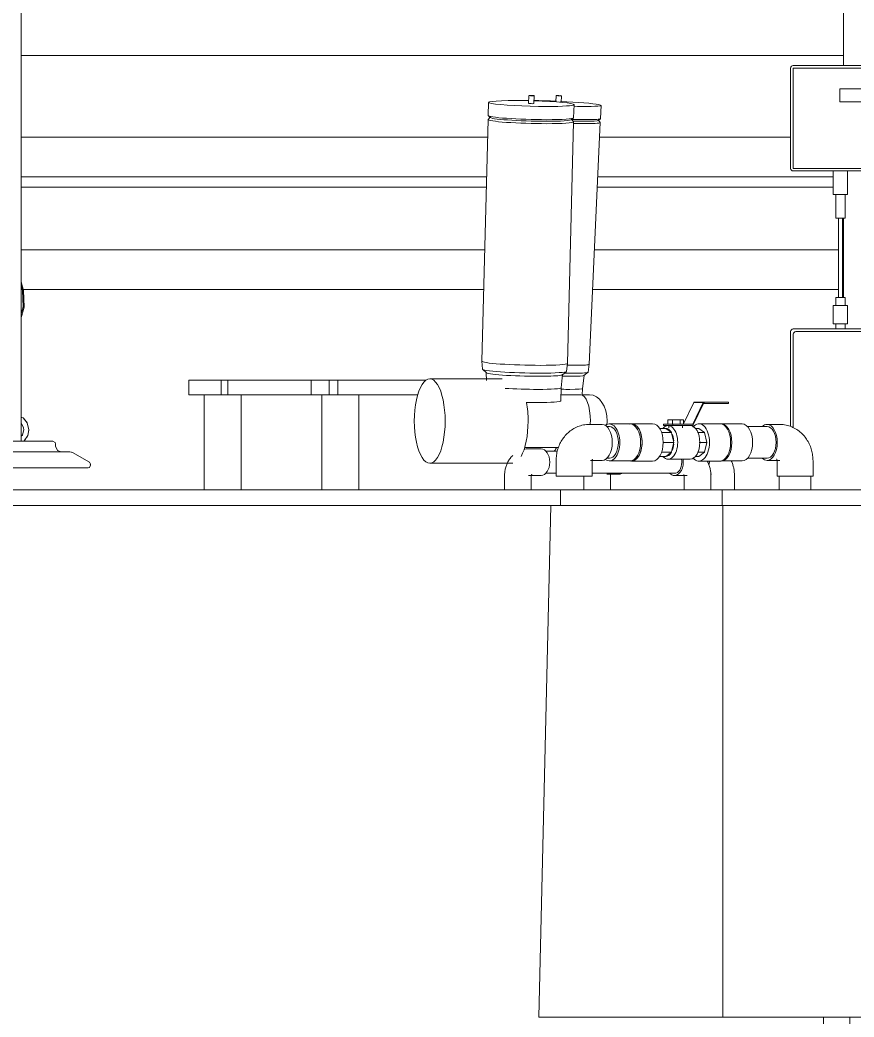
# Model space of a CAD drawing. Header units: metres. Extents: x 62 to 165, y -3 to 9.
# Drawn here: x 125.515 to 127.097, y 0.13 to 2.021 of the extents above; entities that cross this region are included whole.
import ezdxf

# ---------------------------------------------------------------- set-up
doc = ezdxf.new("R2010")
doc.units = ezdxf.units.M
for name, color, linetype, lineweight in [('A-FLOR-HRAL', 7, 'Continuous', 18), ('E-CABL-TRAY', 7, 'Continuous', 18), ('P-PIPE', 7, 'Continuous', 18), ('P-SANR-FIXT', 7, 'Continuous', 18)]:
    doc.layers.add(name, color=color, linetype=linetype, lineweight=lineweight)

# ---------------------------------------------------------------- blocks, each defined once
blk = doc.blocks.new('Railing - 50mm  - Al-1294074-Corte 02')
at = {"layer": 'A-FLOR-HRAL'}
for p, q in [((-74.6804, 0.11), (-74.6804, 0.95)), ((-74.6554, 0.95), (-74.6804, 0.95)), ((-74.6439, 0.95), (-74.6554, 0.95)), ((-74.6304, 0.13), (-74.6304, 0.11)), ((-74.6804, 0), (-74.6804, 0.01)), ((-74.6804, 0), (-74.6554, 0)), ((-74.6554, 0), (-74.6304, 0)), ((-74.6304, 0.01), (-74.6304, 0))]:
    blk.add_line(p, q, dxfattribs=at)
blk = doc.blocks.new('Railing - 50mm  - Al-V6-Corte 02')
at = {"layer": 'A-FLOR-HRAL'}
for p, q in [((-75.6679, 0), (-75.6679, 0.13)), ((-75.6179, 0.13), (-75.6179, 0.11)), ((-75.6679, 0), (-75.6554, 0))]:
    blk.add_line(p, q, dxfattribs=at)
blk = doc.blocks.new('Railing - Railing-1294277-Corte 02')
at = {"layer": 'A-FLOR-HRAL'}
for p, q in [((-74.644, 1), (-75.5151, 1)), ((-75.5151, 0.95), (-74.6785, 0.95)), ((-74.6785, 0.5), (-75.5884, 0.5)), ((-75.5884, 0.45), (-74.6785, 0.45))]:
    blk.add_line(p, q, dxfattribs=at)
for name in ['Railing - 50mm  - Al-1294074-Corte 02', 'Railing - 50mm  - Al-V6-Corte 02']:
    blk.add_blockref(name, (0, 0))
blk = doc.blocks.new('AB1_REVER_EST LOSAS_ZZ_ZZ_MO_T_A_rvt-2-Corte 02')
at = {"layer": 'A-FLOR-HRAL', "lineweight": 18}
blk.add_blockref('Railing - Railing-1294277-Corte 02', (0, 0), dxfattribs=at)
blk = doc.blocks.new('AB1_REVER_ELE_ZZ_ZZ_MO_T_A_rvt-2-Corte 02')
at = {"layer": 'E-CABL-TRAY', "color": 96, "true_color": 0x008000}
for p, q in [((-76.3044, 1.799), (-77.1892, 1.799)), ((-75.7299, 1.799), (-76.0924, 1.799)), ((-76.3063, 1.724), (-77.1892, 1.724)), ((-75.6493, 1.724), (-76.0958, 1.724)), ((-76.3099, 1.585), (-77.1892, 1.585)), ((-75.6393, 1.585), (-76.1023, 1.585)), ((-75.6298, 1.585), (-75.6318, 1.585)), ((-77.187, 1.51), (-77.1892, 1.51)), ((-76.3118, 1.51), (-77.1852, 1.51)), ((-75.6393, 1.51), (-76.1057, 1.51)), ((-75.6298, 1.51), (-75.6318, 1.51))]:
    blk.add_line(p, q, dxfattribs=at)
blk = doc.blocks.new('Estanque de agua - Diametro_3_00m-1183787-Corte 02')
at = {"layer": 'P-SANR-FIXT'}
for p, q in [((-78.7821, 1.13), (-78.7821, 1.1)), ((-78.7821, 1.13), (-78.7819, 1.13)), ((-78.7819, 1.1), (-78.7821, 1.1)), ((-78.6862, 1.1), (-78.6524, -0.0196)), ((-77.28, -0.1785), (-77.2606, -0.22)), ((-77.1006, -0.22), (-77.0813, -0.1785)), ((-77.2592, -0.22), (-77.2606, -0.22)), ((-77.1006, -0.22), (-77.1021, -0.22))]:
    blk.add_line(p, q, dxfattribs=at)
at = {"layer": 'P-SANR-FIXT', "flags": 128}
for points in [[(-78.6321, -0.06), (-78.6337, -0.0588), (-78.6353, -0.0575), (-78.6367, -0.0561), (-78.6382, -0.0547), (-78.6395, -0.0533), (-78.6409, -0.0517), (-78.6421, -0.0501), (-78.6433, -0.0485), (-78.6444, -0.0469), (-78.6455, -0.0451), (-78.6465, -0.0434), (-78.6474, -0.0416), (-78.6482, -0.0398), (-78.649, -0.0379), (-78.6497, -0.036), (-78.6503, -0.0341), (-78.6508, -0.0321), (-78.6513, -0.0302), (-78.6517, -0.0282), (-78.652, -0.0262), (-78.6522, -0.0242), (-78.6523, -0.0222), (-78.6524, -0.0202), (-78.6524, -0.0196)], [(-78.602, -0.07), (-78.6041, -0.07), (-78.6061, -0.0698), (-78.6081, -0.0696), (-78.6101, -0.0694), (-78.6121, -0.069), (-78.614, -0.0686), (-78.616, -0.068), (-78.6179, -0.0674), (-78.6198, -0.0668), (-78.6217, -0.066), (-78.6235, -0.0652), (-78.6253, -0.0643), (-78.6271, -0.0633), (-78.6288, -0.0623), (-78.6305, -0.0612), (-78.6321, -0.06)]]:
    blk.add_lwpolyline(points, dxfattribs=at)
blk = doc.blocks.new('Estanque de agua - Diametro_3_00m-V39-Corte 02')
at = {"layer": 'P-SANR-FIXT'}
for p, q in [((-78.7529, 1.13), (-76.1664, 1.13)), ((-76.1664, 1.13), (-76.1664, 1.1)), ((-75.8595, 1.13), (-76.1664, 1.13)), ((-75.8595, 1.13), (-75.8595, 1.1)), ((-75.4471, 1.13), (-75.8595, 1.13)), ((-76.1664, 1.1), (-78.7529, 1.1)), ((-76.1664, 1.1), (-75.8595, 1.1)), ((-75.8595, 1.1), (-75.4471, 1.1)), ((-75.8587, 1.1), (-75.8587, 0.13)), ((-75.8587, 0.13), (-76.2074, 0.13)), ((-75.5884, 0.13), (-75.8587, 0.13))]:
    blk.add_line(p, q, dxfattribs=at)
at = {"layer": 'P-SANR-FIXT', "flags": 128}
blk.add_lwpolyline([(-76.2074, 0.13), (-76.2049, 0.2378), (-76.2024, 0.3456), (-76.1999, 0.4533), (-76.1973, 0.5611), (-76.1948, 0.6689), (-76.1923, 0.7767), (-76.1898, 0.8844), (-76.1873, 0.9922), (-76.1848, 1.1)], dxfattribs=at)
blk = doc.blocks.new('Dispositivo - Dispositivo-1287173-Corte 02')
at = {"layer": 'P-SANR-FIXT'}
for p, q in [((-76.2264, 1.8779), (-76.2268, 1.8629)), ((-76.2214, 1.8781), (-76.2232, 1.8781)), ((-76.2168, 1.8626), (-76.2164, 1.8776)), ((-76.3027, 1.8648), (-76.3034, 1.8399)), ((-76.1415, 1.8358), (-76.1408, 1.8607)), ((-76.2995, 1.8368), (-76.3034, 1.8326)), ((-76.3032, 1.8395), (-76.2995, 1.8361)), ((-76.1455, 1.8322), (-76.1417, 1.8354)), ((-76.3036, 1.8323), (-76.3153, 1.3739)), ((-76.1534, 1.3698), (-76.1417, 1.8281)), ((-76.1418, 1.8284), (-76.1454, 1.8329)), ((-76.3153, 1.3739), (-76.3146, 1.3589)), ((-76.1548, 1.3548), (-76.1534, 1.3697)), ((-76.3144, 1.3586), (-76.307, 1.3519)), ((-76.3072, 1.3522), (-76.3066, 1.3375)), ((-76.1649, 1.3237), (-76.1625, 1.3485)), ((-76.1627, 1.3482), (-76.155, 1.3545)), ((-76.6394, 1.3379), (-76.6049, 1.3379)), ((-76.6394, 1.31), (-76.6394, 1.3379)), ((-76.6049, 1.3379), (-76.5887, 1.3379)), ((-76.6049, 1.31), (-76.6049, 1.3379)), ((-76.5887, 1.3379), (-76.4219, 1.3379)), ((-76.5887, 1.3379), (-76.5887, 1.31)), ((-76.2773, 1.3405), (-76.4144, 1.3405)), ((-76.6049, 1.31), (-76.6394, 1.31)), ((-76.6191, 1.31), (-76.6191, 1.13)), ((-76.5887, 1.31), (-76.6049, 1.31)), ((-76.437, 1.31), (-76.5887, 1.31)), ((-76.5491, 1.13), (-76.5491, 1.31)), ((-76.1281, 1.3105), (-76.1659, 1.3105)), ((-76.1655, 1.2999), (-76.1649, 1.3237)), ((-76.2346, 1.2105), (-76.1701, 1.2105)), ((-76.4144, 1.1805), (-76.2571, 1.1805))]:
    blk.add_line(p, q, dxfattribs=at)
for centre, major_axis, ratio, start_param, end_param in [((-76.2214, 1.8777), (-0.00499, 0.00013), 0.064932, 5.087308, 8.2289), ((-76.2214, 1.8777), (-0.00499, 0.00013), 0.064932, 1.945715, 5.087308), ((-76.2218, 1.8628), (-0.081, 0.0021), 0.064932, 5.087308, 8.2289), ((-76.2218, 1.8628), (-0.081, 0.0021), 0.064932, 4.771409, 5.087308), ((-76.2218, 1.8628), (-0.00499, 0.00013), 0.064932, 0, 1.945715), ((-76.2218, 1.8628), (-0.00499, 0.00013), 0.064932, 1.945715, 3.516511), ((-76.2218, 1.8628), (-0.081, 0.0021), 0.064932, 3.141593, 4.653888), ((-76.2218, 1.8628), (-0.081, 0.0021), 0.064932, 1.945715, 3.123812), ((-76.2224, 1.8378), (-0.081, 0.0021), 0.064932, 6.265405, 8.2289), ((-76.2225, 1.8345), (-0.0772, 0.002), 0.064932, 6.265405, 8.2289), ((-76.2225, 1.8345), (-0.0772, 0.002), 0.064932, 6.265405, 8.2289), ((-76.2224, 1.8378), (-0.081, 0.0021), 0.064932, 1.945715, 3.123812), ((-76.2226, 1.8302), (-0.081, 0.0021), 0.064932, 6.265405, 8.2289), ((-76.2225, 1.8345), (-0.0772, 0.002), 0.064932, 1.945715, 3.123812), ((-76.2225, 1.8345), (-0.0772, 0.002), 0.064932, 1.945715, 3.123812), ((-76.2226, 1.8302), (-0.081, 0.0021), 0.064932, 1.945715, 3.123812), ((-76.2226, 1.8302), (-0.081, 0.0021), 0.064932, 3.141593, 3.198187), ((-76.2343, 1.3718), (-0.081, 0.0021), 0.064932, 6.265405, 8.2289), ((-76.2343, 1.3718), (-0.081, 0.0021), 0.064932, 6.265405, 8.2289), ((-76.2343, 1.3718), (-0.081, 0.0021), 0.064932, 1.945715, 3.123812), ((-76.2343, 1.3718), (-0.081, 0.0021), 0.064932, 1.945715, 3.123812), ((-76.4144, 1.2605), (0, 0.08), 0.365424, 4.712389, 7.853982), ((-76.2347, 1.3569), (-0.0799, 0.002), 0.064932, 6.265405, 8.2289), ((-76.2349, 1.3504), (-0.0724, 0.0018), 0.064932, 6.265405, 8.2289), ((-76.2349, 1.3504), (-0.0724, 0.0018), 0.064932, 1.945715, 2.731113), ((-76.2347, 1.3569), (-0.0799, 0.002), 0.064932, 1.945715, 3.123812), ((-76.2349, 1.3504), (-0.0724, 0.0018), 0.064932, 2.738194, 3.123812), ((-76.2355, 1.3255), (-0.0706, 0.0018), 0.064932, 1.039873, 1.945715), ((-76.2355, 1.3255), (-0.0706, 0.0018), 0.064932, 1.945715, 3.123812), ((-76.1281, 1.2605), (0, 0.05), 0.365424, 4.712389, 6.283185), ((-76.2361, 1.3005), (-0.0706, 0.0018), 0.064932, 1.633073, 1.945715), ((-76.2571, 1.2605), (0, 0.08), 0.365424, 4.712389, 5.167688), ((-76.2361, 1.3005), (-0.0706, 0.0018), 0.064932, 1.945715, 3.117203), ((-76.4144, 1.2605), (0, 0.08), 0.365424, 1.570796, 4.712389), ((-76.2571, 1.2605), (0, 0.08), 0.365424, 3.714632, 4.712389), ((-76.1281, 1.2605), (0, 0.05), 0.365424, 4.582858, 4.712389)]:
    blk.add_ellipse(centre, major_axis=major_axis, ratio=ratio, start_param=start_param, end_param=end_param, dxfattribs=at)
blk.add_open_spline([(-76.1655, 1.2986), (-76.1655, 1.2991), (-76.1655, 1.2995), (-76.1655, 1.2999)], degree=3, dxfattribs=at)
blk = doc.blocks.new('Dispositivo - Dispositivo-V50-Corte 02')
at = {"layer": 'P-SANR-FIXT'}
for p, q in [((-76.1746, 1.878), (-76.1752, 1.8658)), ((-76.1696, 1.8781), (-76.1729, 1.8781)), ((-76.1652, 1.865), (-76.1646, 1.8775)), ((-76.0906, 1.8341), (-76.0894, 1.859)), ((-76.1121, 1.3681), (-76.0909, 1.8265)), ((-76.0947, 1.8307), (-76.0907, 1.8338)), ((-76.091, 1.8267), (-76.0946, 1.8312)), ((-76.1139, 1.3532), (-76.1121, 1.3681)), ((-76.1246, 1.3222), (-76.1217, 1.347)), ((-76.1219, 1.3468), (-76.114, 1.353)), ((-76.871, 1.3379), (-76.8101, 1.3379)), ((-76.871, 1.31), (-76.871, 1.3379)), ((-76.8101, 1.3379), (-76.7972, 1.3379)), ((-76.8101, 1.31), (-76.8101, 1.3379)), ((-76.7972, 1.3379), (-76.6394, 1.3379)), ((-76.7972, 1.3379), (-76.7972, 1.31)), ((-76.8101, 1.31), (-76.871, 1.31)), ((-76.8423, 1.31), (-76.8423, 1.13)), ((-76.7972, 1.31), (-76.8101, 1.31)), ((-76.6394, 1.31), (-76.7972, 1.31)), ((-76.7723, 1.13), (-76.7723, 1.31)), ((-76.1112, 1.3105), (-76.1253, 1.3105)), ((-76.1252, 1.3095), (-76.1246, 1.3222))]:
    blk.add_line(p, q, dxfattribs=at)
for centre, major_axis, ratio, start_param, end_param in [((-76.1696, 1.8777), (-0.00498, 0.00023), 0.052298, 5.436753, 8.578346), ((-76.1696, 1.8777), (-0.00498, 0.00023), 0.052298, 4.952643, 5.436753), ((-76.1696, 1.8777), (-0.00498, 0.00023), 0.052298, 2.295161, 3.865957), ((-76.1703, 1.8628), (-0.0809, 0.0037), 0.052298, 5.48802, 5.6518), ((-76.1703, 1.8628), (-0.0809, 0.0037), 0.052298, 4.760166, 5.339199), ((-76.1703, 1.8628), (-0.0809, 0.0037), 0.052298, 2.295161, 4.666456), ((-76.1703, 1.8628), (-0.0809, 0.0037), 0.052298, 1.949114, 2.295161), ((-76.1715, 1.8378), (-0.0809, 0.0037), 0.052298, 1.904206, 2.295161), ((-76.1716, 1.8345), (-0.0771, 0.0036), 0.052298, 1.959976, 2.295161), ((-76.1716, 1.8345), (-0.0771, 0.0036), 0.052298, 1.959976, 2.295161), ((-76.1718, 1.8302), (-0.0809, 0.0037), 0.052298, 1.958809, 2.295161), ((-76.1716, 1.8345), (-0.0771, 0.0036), 0.052298, 2.295161, 3.081312), ((-76.1716, 1.8345), (-0.0771, 0.0036), 0.052298, 2.295161, 3.080559), ((-76.1718, 1.8302), (-0.0809, 0.0037), 0.052298, 2.295161, 3.226799), ((-76.1715, 1.8378), (-0.0809, 0.0037), 0.052298, 2.295161, 3.141593), ((-76.193, 1.3718), (-0.0809, 0.0037), 0.052298, 2.092074, 2.295161), ((-76.193, 1.3718), (-0.0809, 0.0037), 0.052298, 2.092074, 2.295161), ((-76.193, 1.3718), (-0.0809, 0.0037), 0.052298, 2.295161, 3.137931), ((-76.193, 1.3718), (-0.0809, 0.0037), 0.052298, 2.295161, 3.141593), ((-76.194, 1.3504), (-0.0723, 0.0033), 0.052298, 2.02883, 2.295161), ((-76.1937, 1.3569), (-0.0798, 0.0037), 0.052298, 2.037275, 2.295161), ((-76.194, 1.3504), (-0.0723, 0.0033), 0.052298, 2.295161, 3.081312), ((-76.1937, 1.3569), (-0.0798, 0.0037), 0.052298, 2.295161, 3.137931), ((-76.1952, 1.3255), (-0.0706, 0.0033), 0.052298, 2.024318, 2.295161), ((-76.1952, 1.3255), (-0.0706, 0.0033), 0.052298, 2.295161, 3.141593), ((-76.1112, 1.2605), (0, 0.05), 0.661753, 4.712389, 6.283185), ((-76.1112, 1.2605), (0, 0.05), 0.661753, 4.577325, 4.712389), ((-76.215, 1.2605), (0, 0.08), 0.661753, 3.926991, 4.03078)]:
    blk.add_ellipse(centre, major_axis=major_axis, ratio=ratio, start_param=start_param, end_param=end_param, dxfattribs=at)
blk = doc.blocks.new('Medidor de nivel - Medidor de nivel-1404609-Corte 02')
at = {"layer": 'P-PIPE'}
for p, q in [((-77.1892, 1.2224), (-77.1892, 3.0143)), ((-77.1242, 1.2124), (-77.1242, 1.2174)), ((-77.0969, 1.2024), (-77.0919, 1.2011)), ((-77.06, 1.1827), (-77.0919, 1.2011)), ((-77.0575, 1.1767), (-77.0575, 1.1784))]:
    blk.add_line(p, q, dxfattribs=at)
at = {"layer": 'P-PIPE', "flags": 128}
for points in [[(-77.1892, 1.4569), (-77.1837, 1.4765), (-77.1847, 1.5079), (-77.1892, 1.5248)], [(-77.1892, 1.4642), (-77.1856, 1.4771), (-77.1867, 1.5081), (-77.1892, 1.5174)], [(-77.1745, 1.2438), (-77.1776, 1.2573), (-77.1855, 1.2663), (-77.1899, 1.2676)], [(-77.1888, 1.2561), (-77.1849, 1.2475), (-77.1845, 1.2438)], [(-77.1845, 1.2438), (-77.187, 1.2339), (-77.1892, 1.232)], [(-77.1844, 1.2224), (-77.1836, 1.2227), (-77.1765, 1.2329), (-77.1745, 1.2438)], [(-77.1292, 1.2224), (-77.1333, 1.2224), (-77.145, 1.2224), (-77.163, 1.2224), (-77.1848, 1.2224), (-77.2079, 1.2224), (-77.2292, 1.2224), (-77.2417, 1.2224)], [(-77.1466, 1.2224), (-77.1342, 1.2224), (-77.1292, 1.2224), (-77.1292, 1.2224)], [(-77.1292, 1.2224), (-77.125, 1.2201), (-77.1242, 1.2174)], [(-77.1242, 1.2124), (-77.1203, 1.2045), (-77.1142, 1.2024)], [(-77.0969, 1.2024), (-77.101, 1.2024), (-77.1129, 1.2024), (-77.1317, 1.2024), (-77.1558, 1.2024), (-77.1831, 1.2024), (-77.2114, 1.2024), (-77.2382, 1.2024), (-77.2613, 1.2024), (-77.2654, 1.2024)], [(-77.1142, 1.2024), (-77.1069, 1.2024), (-77.0982, 1.2024), (-77.0969, 1.2024)], [(-77.0575, 1.1767), (-77.0598, 1.1725), (-77.0625, 1.1717)], [(-77.06, 1.1827), (-77.0575, 1.1786), (-77.0575, 1.1784)], [(-77.2905, 1.1717), (-77.2652, 1.1717), (-77.2355, 1.1717), (-77.2032, 1.1717), (-77.1703, 1.1717), (-77.139, 1.1717), (-77.1111, 1.1717), (-77.0883, 1.1717), (-77.0722, 1.1717), (-77.0637, 1.1717), (-77.0625, 1.1717)], [(-77.0625, 1.1717), (-77.0666, 1.1717), (-77.0787, 1.1717), (-77.0979, 1.1717)]]:
    blk.add_lwpolyline(points, dxfattribs=at)
blk = doc.blocks.new('CPVC - Codo - Codo-1166959-Corte 02')
at = {"layer": 'P-PIPE', "color": 150, "true_color": 0x007dff}
for p, q in [((-75.7505, 1.2541), (-75.7747, 1.2541)), ((-75.7747, 1.1859), (-75.7505, 1.1859)), ((-75.7558, 1.1851), (-75.7558, 1.1557)), ((-75.6875, 1.1557), (-75.6875, 1.1851)), ((-75.7558, 1.1557), (-75.7498, 1.1557)), ((-75.7498, 1.1557), (-75.6875, 1.1557))]:
    blk.add_line(p, q, dxfattribs=at)
at = {"layer": 'P-PIPE', "color": 150, "true_color": 0x007dff, "flags": 128}
for points in [[(-75.6875, 1.1851), (-75.6876, 1.1876), (-75.6877, 1.1901), (-75.6879, 1.1926), (-75.6882, 1.1951), (-75.6886, 1.1976), (-75.689, 1.2001), (-75.6896, 1.2026), (-75.6902, 1.2051), (-75.6909, 1.2075), (-75.6917, 1.2099), (-75.6926, 1.2123), (-75.6936, 1.2147), (-75.6946, 1.217), (-75.6957, 1.2193), (-75.697, 1.2216), (-75.6983, 1.2238), (-75.6997, 1.226), (-75.7012, 1.2281), (-75.7027, 1.2302), (-75.7044, 1.2322), (-75.7061, 1.2342), (-75.708, 1.2361), (-75.7099, 1.2379), (-75.7119, 1.2397), (-75.7139, 1.2414), (-75.7161, 1.243), (-75.7183, 1.2445), (-75.7206, 1.246), (-75.723, 1.2473), (-75.7255, 1.2485), (-75.728, 1.2496), (-75.7306, 1.2506), (-75.7332, 1.2515), (-75.7359, 1.2523), (-75.7386, 1.2529), (-75.7413, 1.2534), (-75.7441, 1.2538), (-75.7469, 1.254), (-75.7497, 1.2541), (-75.7505, 1.2541)], [(-75.7565, 1.1881), (-75.7565, 1.1881), (-75.7564, 1.188), (-75.7564, 1.1879), (-75.7563, 1.1878), (-75.7563, 1.1877), (-75.7562, 1.1875), (-75.7562, 1.1874)], [(-75.756, 1.1868), (-75.7559, 1.1865), (-75.7559, 1.1863), (-75.7559, 1.186), (-75.7558, 1.1858), (-75.7558, 1.1855), (-75.7558, 1.1852), (-75.7558, 1.1851)]]:
    blk.add_lwpolyline(points, dxfattribs=at)
at = {"layer": 'P-PIPE', "color": 150, "true_color": 0x007dff}
for start_param, end_param in [(0, 0.477657), (3.141593, 6.283185), (2.663936, 3.141593)]:
    blk.add_ellipse((-75.7747, 1.22), major_axis=(0, 0.0341), ratio=0.565634, start_param=start_param, end_param=end_param, dxfattribs=at)
blk = doc.blocks.new('Valvula de bola - 2_-919014-Corte 02')
at = {"layer": 'P-PIPE', "color": 150, "true_color": 0x007dff}
for p, q in [((-75.9329, 1.2552), (-75.9136, 1.2959)), ((-75.896, 1.2959), (-75.9157, 1.2546)), ((-75.9152, 1.2522), (-75.8955, 1.2936)), ((-75.896, 1.2959), (-75.9136, 1.2959)), ((-75.8953, 1.2962), (-75.9128, 1.2962)), ((-75.9128, 1.2962), (-75.9128, 1.2962)), ((-75.8947, 1.2938), (-75.8955, 1.2938)), ((-75.8947, 1.2938), (-75.8955, 1.2938)), ((-75.8939, 1.2962), (-75.8953, 1.2962)), ((-75.8947, 1.2938), (-75.8939, 1.2938)), ((-75.8939, 1.2962), (-75.8543, 1.2962)), ((-75.8939, 1.2938), (-75.8939, 1.2962)), ((-75.8939, 1.2938), (-75.8939, 1.2962)), ((-75.8543, 1.2938), (-75.8939, 1.2938)), ((-75.8476, 1.2938), (-75.8476, 1.2962)), ((-75.9527, 1.2543), (-75.9703, 1.2543)), ((-75.9622, 1.2519), (-75.9703, 1.2519)), ((-75.9627, 1.2629), (-75.9543, 1.2629)), ((-75.9627, 1.2543), (-75.9627, 1.2629)), ((-75.9203, 1.2519), (-75.9622, 1.2519)), ((-75.9607, 1.2519), (-75.9607, 1.2474)), ((-75.9543, 1.2543), (-75.9544, 1.2543)), ((-75.9543, 1.2629), (-75.9394, 1.2629)), ((-75.9543, 1.2543), (-75.9543, 1.2629)), ((-75.9527, 1.2543), (-75.9543, 1.2543)), ((-75.9165, 1.2543), (-75.9527, 1.2543)), ((-75.9527, 1.2519), (-75.9159, 1.2519)), ((-75.9394, 1.2629), (-75.9329, 1.2629)), ((-75.9394, 1.2543), (-75.9394, 1.2629)), ((-75.9349, 1.2474), (-75.9349, 1.2519)), ((-75.9329, 1.2543), (-75.9329, 1.2629)), ((-75.9329, 1.2546), (-75.9157, 1.2546)), ((-75.9302, 1.2519), (-75.9159, 1.2519)), ((-75.9152, 1.2522), (-75.916, 1.2522)), ((-75.9786, 1.2466), (-75.9666, 1.2466)), ((-75.956, 1.2388), (-75.9748, 1.2388)), ((-75.9666, 1.2466), (-75.956, 1.2388)), ((-75.956, 1.2388), (-75.955, 1.235)), ((-75.955, 1.2349), (-75.9515, 1.22)), ((-75.9111, 1.2466), (-75.9039, 1.2466)), ((-75.8933, 1.2388), (-75.9069, 1.2388)), ((-75.9039, 1.2466), (-75.8933, 1.2388)), ((-75.8933, 1.2388), (-75.8888, 1.22)), ((-75.9716, 1.22), (-75.9515, 1.22)), ((-75.9515, 1.22), (-75.955, 1.2051)), ((-75.8888, 1.22), (-75.9032, 1.22)), ((-75.8888, 1.22), (-75.8932, 1.2012)), ((-75.9786, 1.1934), (-75.9666, 1.1934)), ((-75.9748, 1.2012), (-75.9559, 1.2012)), ((-75.9559, 1.2012), (-75.9666, 1.1934)), ((-75.955, 1.2051), (-75.9559, 1.2012)), ((-75.9039, 1.1934), (-75.9111, 1.1934)), ((-75.8932, 1.2012), (-75.9068, 1.2012)), ((-75.8932, 1.2012), (-75.9039, 1.1934)), ((-75.9622, 1.1881), (-75.9203, 1.1881)), ((-75.9203, 1.1881), (-75.9203, 1.1881))]:
    blk.add_line(p, q, dxfattribs=at)
for centre, major_axis, ratio, start_param, end_param in [((-75.9128, 1.2944), (0, 0.00179), 0.824656, 0.187293, 0.564953), ((-75.8952, 1.2944), (0, 0.00179), 0.824656, 6.281648, 6.848138), ((-75.8947, 1.292), (0, 0.00179), 0.824656, 6.281648, 6.848138), ((-75.8631, 1.2938), (0.0155, 0), 0.00087, 4.896584, 5.319048), ((-75.8631, 1.2962), (0.0155, 0), 0.00087, 6.205581, 7.252779), ((-75.8631, 1.2938), (0.0155, 0), 0.00087, 6.205581, 7.252779), ((-75.9622, 1.22), (0, 0.0319), 0.565634, 0.001054, 0.54771), ((-75.9703, 1.2531), (0, 0.00119), 0.824656, 6.281648, 9.423241), ((-75.9622, 1.22), (0, 0.0319), 0.565634, 3.142647, 6.28424), ((-75.9478, 1.2519), (0.0129, 0), 0.00087, 2.54039, 3.063989), ((-75.9478, 1.2519), (0.0129, 0), 0.00087, 1.962989, 2.278591), ((-75.9527, 1.2531), (0, 0.00119), 0.824656, 6.281648, 9.423241), ((-75.9203, 1.22), (0, 0.0319), 0.565634, 3.142647, 6.282773), ((-75.9165, 1.2561), (0, 0.00179), 0.824656, 3.140055, 3.706545), ((-75.9159, 1.2537), (0, 0.00179), 0.824656, 3.140055, 3.706545), ((-75.9666, 1.22), (0, 0.0266), 0.565634, 5.561572, 6.28424), ((-75.9666, 1.22), (0, 0.0266), 0.565634, 4.83357, 5.345678), ((-75.9666, 1.22), (0, 0.0266), 0.565634, 4.082217, 4.593317), ((-75.9622, 1.22), (0, 0.0319), 0.565634, 2.592301, 3.142647), ((-75.9666, 1.22), (0, 0.0266), 0.565634, 3.142647, 3.865315)]:
    blk.add_ellipse(centre, major_axis=major_axis, ratio=ratio, start_param=start_param, end_param=end_param, dxfattribs=at)
blk = doc.blocks.new('HDPE - Reducción - Reducción-1179467-Corte 02')
at = {"layer": 'P-PIPE', "color": 150, "true_color": 0x007dff}
for p, q in [((-75.8639, 1.2554), (-75.9039, 1.2554)), ((-75.8594, 1.2548), (-75.8619, 1.2553)), ((-75.8218, 1.255), (-75.8613, 1.255)), ((-75.9039, 1.1846), (-75.8639, 1.1846)), ((-75.8619, 1.1847), (-75.8594, 1.1852)), ((-75.8613, 1.185), (-75.8218, 1.185))]:
    blk.add_line(p, q, dxfattribs=at)
for centre, major_axis, start_param, end_param in [((-75.9039, 1.22), (0, 0.0354), 4.712389, 6.887251), ((-75.8639, 1.22), (0, 0.0354), 6.14119, 6.283185), ((-75.8639, 1.22), (0, 0.0354), 4.712389, 6.283185), ((-75.8613, 1.22), (0, 0.035), 4.712389, 6.283185), ((-75.8613, 1.22), (0, 0.035), 4.712389, 6.283185), ((-75.8218, 1.22), (0, 0.035), 4.712389, 6.283185), ((-75.9039, 1.22), (0, 0.0354), 2.532944, 4.712389), ((-75.8639, 1.22), (0, 0.0354), 3.141593, 4.712389), ((-75.8613, 1.22), (0, 0.035), 3.141593, 4.712389), ((-75.8613, 1.22), (0, 0.035), 3.283588, 4.712389), ((-75.8218, 1.22), (0, 0.035), 3.141593, 4.712389), ((-75.8639, 1.22), (0, 0.0354), 3.141593, 3.283588), ((-75.8613, 1.22), (0, 0.035), 3.141593, 3.267979)]:
    blk.add_ellipse(centre, major_axis=major_axis, ratio=0.565634, start_param=start_param, end_param=end_param, dxfattribs=at)
blk = doc.blocks.new('HDPE - Reducción - Reducción-V52-Corte 02')
at = {"layer": 'P-PIPE', "color": 150, "true_color": 0x007dff}
for p, q in [((-76.0343, 1.255), (-76.0738, 1.255)), ((-76.0336, 1.2553), (-76.0362, 1.2548)), ((-75.9917, 1.2554), (-76.0317, 1.2554)), ((-76.0738, 1.185), (-76.0343, 1.185)), ((-76.0362, 1.1852), (-76.0336, 1.1847)), ((-76.0317, 1.1846), (-75.9917, 1.1846))]:
    blk.add_line(p, q, dxfattribs=at)
for centre, major_axis, start_param, end_param in [((-76.0738, 1.22), (0, 0.035), 4.712389, 6.677207), ((-76.0343, 1.22), (0, 0.035), 4.712389, 6.283185), ((-76.0317, 1.22), (0, 0.0354), 4.712389, 6.38012), ((-76.0317, 1.22), (0, 0.0354), 4.712389, 6.283185), ((-75.9917, 1.22), (0, 0.0354), 4.712389, 6.283185), ((-76.0738, 1.22), (0, 0.035), 2.747571, 4.712389), ((-76.0343, 1.22), (0, 0.035), 3.141593, 4.712389), ((-76.0317, 1.22), (0, 0.0354), 3.044658, 4.712389), ((-76.0317, 1.22), (0, 0.0354), 3.141593, 4.712389), ((-75.9917, 1.22), (0, 0.0354), 3.141593, 4.712389)]:
    blk.add_ellipse(centre, major_axis=major_axis, ratio=0.565634, start_param=start_param, end_param=end_param, dxfattribs=at)
blk = doc.blocks.new('CPVC - Codo - Codo-V53-Corte 02')
at = {"layer": 'P-PIPE', "color": 150, "true_color": 0x007dff}
for p, q in [((-76.0876, 1.2541), (-76.1118, 1.2541)), ((-76.1747, 1.1851), (-76.1747, 1.1557)), ((-76.1095, 1.1859), (-76.0876, 1.1859)), ((-76.1065, 1.1557), (-76.1065, 1.1851)), ((-76.1747, 1.1557), (-76.1688, 1.1557)), ((-76.1688, 1.1557), (-76.1065, 1.1557))]:
    blk.add_line(p, q, dxfattribs=at)
at = {"layer": 'P-PIPE', "color": 150, "true_color": 0x007dff, "flags": 128}
for points in [[(-76.1118, 1.2541), (-76.1146, 1.2541), (-76.1174, 1.2539), (-76.1202, 1.2535), (-76.1229, 1.2531), (-76.1257, 1.2525), (-76.1284, 1.2517), (-76.131, 1.2509), (-76.1336, 1.2499), (-76.1361, 1.2488), (-76.1386, 1.2476), (-76.141, 1.2463), (-76.1433, 1.2449), (-76.1456, 1.2434), (-76.1478, 1.2418), (-76.1499, 1.2402), (-76.1519, 1.2384), (-76.1538, 1.2366), (-76.1557, 1.2347), (-76.1574, 1.2328), (-76.1591, 1.2307), (-76.1607, 1.2287), (-76.1622, 1.2266), (-76.1636, 1.2244), (-76.165, 1.2222), (-76.1662, 1.2199), (-76.1674, 1.2176), (-76.1684, 1.2153), (-76.1694, 1.2129), (-76.1703, 1.2106), (-76.1712, 1.2081), (-76.1719, 1.2057), (-76.1725, 1.2033), (-76.1731, 1.2008), (-76.1736, 1.1983), (-76.174, 1.1958), (-76.1743, 1.1933), (-76.1745, 1.1908), (-76.1747, 1.1883), (-76.1747, 1.1857), (-76.1747, 1.1851)], [(-76.1065, 1.1851), (-76.1065, 1.1853), (-76.1065, 1.1856), (-76.1064, 1.1859), (-76.1064, 1.1861), (-76.1064, 1.1864), (-76.1063, 1.1866), (-76.1063, 1.1868), (-76.1062, 1.1871), (-76.1062, 1.1873), (-76.1061, 1.1874), (-76.106, 1.1876), (-76.106, 1.1877), (-76.1059, 1.1878), (-76.1059, 1.1879), (-76.1058, 1.188), (-76.1058, 1.1881), (-76.1058, 1.1881), (-76.1058, 1.1881)]]:
    blk.add_lwpolyline(points, dxfattribs=at)
at = {"layer": 'P-PIPE', "color": 150, "true_color": 0x007dff}
blk.add_ellipse((-76.0876, 1.22), major_axis=(0, 0.0341), ratio=0.565634, start_param=3.141593, end_param=6.283185, dxfattribs=at)
blk = doc.blocks.new('CPVC - Codo - Codo-1158872-Corte 02')
at = {"layer": 'P-PIPE', "color": 150, "true_color": 0x007dff}
for p, q in [((-75.9502, 1.1571), (-75.9262, 1.1571)), ((-75.9319, 1.1563), (-75.9319, 1.13)), ((-75.8811, 1.13), (-75.8811, 1.1563))]:
    blk.add_line(p, q, dxfattribs=at)
at = {"layer": 'P-PIPE', "color": 150, "true_color": 0x007dff, "flags": 128}
for points in [[(-75.8811, 1.1563), (-75.8811, 1.1581), (-75.8812, 1.1599), (-75.8813, 1.1617), (-75.8815, 1.1636), (-75.8817, 1.1654), (-75.8821, 1.1671), (-75.8824, 1.1689), (-75.8828, 1.1707), (-75.8833, 1.1725), (-75.8838, 1.1742), (-75.8844, 1.176), (-75.8851, 1.1777), (-75.8858, 1.1794), (-75.8865, 1.1811), (-75.8873, 1.1827), (-75.8882, 1.1844)], [(-75.9325, 1.1595), (-75.9325, 1.1595), (-75.9325, 1.1594), (-75.9324, 1.1594), (-75.9324, 1.1593), (-75.9323, 1.1591)], [(-75.9319, 1.1574), (-75.9319, 1.1572), (-75.9319, 1.1569), (-75.9319, 1.1566), (-75.9319, 1.1563), (-75.9319, 1.1563)]]:
    blk.add_lwpolyline(points, dxfattribs=at)
at = {"layer": 'P-PIPE', "color": 150, "true_color": 0x007dff}
for start_param, end_param in [(3.141593, 4.934243), (2.556941, 3.141593)]:
    blk.add_ellipse((-75.9502, 1.1825), major_axis=(0, 0.0254), ratio=0.656059, start_param=start_param, end_param=end_param, dxfattribs=at)
blk = doc.blocks.new('CPVC - Codo - Codo-1159376-Corte 02')
at = {"layer": 'P-PIPE', "color": 150, "true_color": 0x007dff}
for p, q in [((-76.2034, 1.2079), (-76.2274, 1.2079)), ((-76.2726, 1.1563), (-76.2726, 1.1299)), ((-76.2274, 1.1571), (-76.2034, 1.1571)), ((-76.2218, 1.13), (-76.2218, 1.1563))]:
    blk.add_line(p, q, dxfattribs=at)
at = {"layer": 'P-PIPE', "color": 150, "true_color": 0x007dff, "flags": 128}
for points in [[(-76.257, 1.1954), (-76.2584, 1.194), (-76.2597, 1.1926), (-76.2609, 1.1911), (-76.262, 1.1896), (-76.2631, 1.188), (-76.2642, 1.1864), (-76.2651, 1.1848), (-76.266, 1.1832), (-76.2669, 1.1815), (-76.2677, 1.1799), (-76.2684, 1.1782), (-76.269, 1.1764), (-76.2696, 1.1747), (-76.2702, 1.1729), (-76.2707, 1.1712), (-76.2711, 1.1694), (-76.2715, 1.1676), (-76.2718, 1.1658), (-76.272, 1.164), (-76.2723, 1.1622), (-76.2724, 1.1604), (-76.2725, 1.1586), (-76.2725, 1.1568), (-76.2726, 1.1563)], [(-76.2274, 1.2079), (-76.2295, 1.2078), (-76.2316, 1.2077), (-76.2338, 1.2074), (-76.2356, 1.2071)], [(-76.2218, 1.1563), (-76.2217, 1.1566), (-76.2217, 1.1569), (-76.2217, 1.1571), (-76.2217, 1.1574), (-76.2216, 1.1577), (-76.2216, 1.1579), (-76.2216, 1.1582), (-76.2215, 1.1584), (-76.2214, 1.1586), (-76.2214, 1.1588), (-76.2213, 1.159), (-76.2213, 1.1591), (-76.2212, 1.1592), (-76.2212, 1.1594), (-76.2211, 1.1594), (-76.2211, 1.1595), (-76.2211, 1.1595), (-76.2211, 1.1596)]]:
    blk.add_lwpolyline(points, dxfattribs=at)
at = {"layer": 'P-PIPE', "color": 150, "true_color": 0x007dff}
blk.add_ellipse((-76.2034, 1.1825), major_axis=(0, 0.0254), ratio=0.656059, start_param=3.141593, end_param=6.283185, dxfattribs=at)
blk = doc.blocks.new('Medidor de nivel - Medidor de nivel-V54-Corte 02')
at = {"layer": 'P-PIPE'}
for p, q in [((-77.1892, 1.4642), (-77.1857, 1.4768)), ((-77.1892, 1.4569), (-77.1877, 1.4624)), ((-77.1873, 1.2337), (-77.1892, 1.232)), ((-77.1845, 1.2438), (-77.1869, 1.2345)), ((-77.1754, 1.2393), (-77.1745, 1.2438)), ((-77.1745, 1.2438), (-77.1752, 1.2468)), ((-77.1242, 1.2124), (-77.1206, 1.2051)), ((-77.1199, 1.2044), (-77.1142, 1.2024)), ((-77.0969, 1.2024), (-77.0939, 1.2016)), ((-77.06, 1.1827), (-77.0919, 1.2011)), ((-77.06, 1.1827), (-77.0594, 1.1817)), ((-77.0575, 1.1767), (-77.0584, 1.175)), ((-77.0575, 1.1767), (-77.0575, 1.1784)), ((-77.0633, 1.1717), (-77.0625, 1.1717)), ((-77.0625, 1.1717), (-77.0633, 1.1717))]:
    blk.add_line(p, q, dxfattribs=at)
at = {"layer": 'P-PIPE', "flags": 128}
for points in [[(-77.1856, 1.4775), (-77.1867, 1.5081), (-77.1892, 1.5174)], [(-77.1846, 1.5055), (-77.1847, 1.5079), (-77.1851, 1.5095)], [(-77.1842, 1.4749), (-77.1837, 1.4765), (-77.1838, 1.4781)], [(-77.1886, 1.2556), (-77.1849, 1.2475), (-77.1845, 1.2438)], [(-77.1812, 1.2614), (-77.1855, 1.2663), (-77.188, 1.267)], [(-77.1765, 1.2523), (-77.1776, 1.2573), (-77.179, 1.2589)], [(-77.1785, 1.23), (-77.1765, 1.2329), (-77.1758, 1.237)], [(-77.1844, 1.2224), (-77.1836, 1.2227), (-77.1811, 1.2263)], [(-77.135, 1.2224), (-77.1342, 1.2224), (-77.1321, 1.2224)], [(-77.1321, 1.2224), (-77.1333, 1.2224), (-77.135, 1.2224)], [(-77.1258, 1.2206), (-77.125, 1.2201), (-77.1242, 1.2174)], [(-77.1142, 1.2024), (-77.1069, 1.2024), (-77.0982, 1.2024), (-77.0969, 1.2024)], [(-77.0969, 1.2024), (-77.101, 1.2024), (-77.1129, 1.2024), (-77.1142, 1.2024)], [(-77.0594, 1.1732), (-77.0598, 1.1725), (-77.0625, 1.1717)], [(-77.0582, 1.1796), (-77.0575, 1.1786), (-77.0575, 1.1784)]]:
    blk.add_lwpolyline(points, dxfattribs=at)
blk = doc.blocks.new('CPVC - Codo - Codo-V55-Corte 02')
at = {"layer": 'P-PIPE', "color": 150, "true_color": 0x007dff}
for p, q in [((-75.7558, 1.1851), (-75.7558, 1.1557)), ((-75.6875, 1.1557), (-75.6875, 1.1851)), ((-75.7558, 1.1557), (-75.7557, 1.1557)), ((-75.6876, 1.1557), (-75.6875, 1.1557))]:
    blk.add_line(p, q, dxfattribs=at)
at = {"layer": 'P-PIPE', "color": 150, "true_color": 0x007dff, "flags": 128}
blk.add_lwpolyline([(-75.6875, 1.1851), (-75.6876, 1.1876), (-75.6877, 1.1901), (-75.6879, 1.1926), (-75.6882, 1.1951), (-75.6886, 1.1976), (-75.689, 1.2001), (-75.6896, 1.2026), (-75.6902, 1.2051), (-75.6909, 1.2075), (-75.6917, 1.2099), (-75.6926, 1.2123), (-75.6936, 1.2147), (-75.6946, 1.217), (-75.6957, 1.2193), (-75.697, 1.2216), (-75.6983, 1.2238), (-75.6997, 1.226), (-75.7012, 1.2281), (-75.7027, 1.2302), (-75.7044, 1.2322), (-75.7061, 1.2342), (-75.708, 1.2361), (-75.7099, 1.2379), (-75.7119, 1.2397), (-75.7139, 1.2414), (-75.7161, 1.243), (-75.7183, 1.2445), (-75.7206, 1.246), (-75.723, 1.2473), (-75.7255, 1.2485), (-75.728, 1.2496), (-75.7306, 1.2506), (-75.7332, 1.2515), (-75.7359, 1.2523), (-75.7386, 1.2529), (-75.7413, 1.2534), (-75.7441, 1.2538), (-75.7469, 1.254), (-75.7497, 1.2541), (-75.7505, 1.2541)], dxfattribs=at)
blk = doc.blocks.new('Valvula de bola - 2_-V56-Corte 02')
at = {"layer": 'P-PIPE', "color": 150, "true_color": 0x007dff}
for p, q in [((-75.9128, 1.2962), (-75.9128, 1.2962)), ((-75.8476, 1.2938), (-75.8476, 1.2962)), ((-75.9622, 1.2519), (-75.9703, 1.2519)), ((-75.9204, 1.2519), (-75.9159, 1.2519)), ((-75.9152, 1.2522), (-75.916, 1.2522))]:
    blk.add_line(p, q, dxfattribs=at)
for centre, major_axis, ratio, start_param, end_param in [((-75.8947, 1.292), (0, 0.00179), 0.824656, 0.187293, 0.564953), ((-75.8631, 1.2938), (0.0155, 0), 0.00087, 4.896584, 5.319048), ((-75.8631, 1.2962), (0.0155, 0), 0.00087, 6.205581, 6.467381), ((-75.8631, 1.2938), (0.0155, 0), 0.00087, 6.205581, 6.467381), ((-75.9703, 1.2531), (0, 0.00119), 0.824656, 6.281648, 6.543447), ((-75.9703, 1.2531), (0, 0.00119), 0.824656, 2.878256, 3.140055), ((-75.9159, 1.2537), (0, 0.00179), 0.824656, 3.141593, 3.706545)]:
    blk.add_ellipse(centre, major_axis=major_axis, ratio=ratio, start_param=start_param, end_param=end_param, dxfattribs=at)
blk = doc.blocks.new('HDPE - Reducción - Reducción-V57-Corte 02')
at = {"layer": 'P-PIPE', "color": 150, "true_color": 0x007dff}
blk.add_line((-75.8603, 1.255), (-75.8619, 1.2553), dxfattribs=at)
blk.add_ellipse((-75.8639, 1.22), major_axis=(0, 0.0354), ratio=0.565634, start_param=6.186251, end_param=6.283185, dxfattribs=at)
blk = doc.blocks.new('HDPE - Reducción - Reducción-V58-Corte 02')
at = {"layer": 'P-PIPE', "color": 150, "true_color": 0x007dff}
blk.add_line((-76.0336, 1.2553), (-76.0352, 1.255), dxfattribs=at)
blk.add_ellipse((-76.0317, 1.22), major_axis=(0, 0.0354), ratio=0.565634, start_param=0, end_param=0.096934, dxfattribs=at)
blk = doc.blocks.new('CPVC - Codo - Codo-V59-Corte 02')
at = {"layer": 'P-PIPE', "color": 150, "true_color": 0x007dff}
for p, q in [((-76.1747, 1.1614), (-76.1747, 1.1557)), ((-76.1747, 1.1557), (-76.1746, 1.1557))]:
    blk.add_line(p, q, dxfattribs=at)
at = {"layer": 'P-PIPE', "color": 150, "true_color": 0x007dff, "flags": 128}
blk.add_lwpolyline([(-76.1703, 1.2105), (-76.1712, 1.2081), (-76.1719, 1.2057), (-76.1725, 1.2035)], dxfattribs=at)
blk = doc.blocks.new('CPVC - Codo - Codo-V60-Corte 02')
at = {"layer": 'P-PIPE', "color": 150, "true_color": 0x007dff}
blk.add_line((-75.9319, 1.1563), (-75.9319, 1.13), dxfattribs=at)
at = {"layer": 'P-PIPE', "color": 150, "true_color": 0x007dff, "flags": 128}
blk.add_lwpolyline([(-75.9319, 1.1572), (-75.9319, 1.1569), (-75.9319, 1.1566), (-75.9319, 1.1563), (-75.9319, 1.1563)], dxfattribs=at)
blk = doc.blocks.new('CPVC - Codo - Codo-V61-Corte 02')
at = {"layer": 'P-PIPE', "color": 150, "true_color": 0x007dff}
for p, q in [((-76.2726, 1.1563), (-76.2726, 1.13)), ((-76.2218, 1.13), (-76.2218, 1.1563))]:
    blk.add_line(p, q, dxfattribs=at)
at = {"layer": 'P-PIPE', "color": 150, "true_color": 0x007dff, "flags": 128}
for points in [[(-76.2274, 1.2079), (-76.2295, 1.2078), (-76.2316, 1.2077), (-76.2338, 1.2074), (-76.2356, 1.2071)], [(-76.2673, 1.1805), (-76.2677, 1.1799), (-76.2684, 1.1782), (-76.269, 1.1764), (-76.2696, 1.1747), (-76.2702, 1.1729), (-76.2707, 1.1712), (-76.2711, 1.1694), (-76.2715, 1.1676), (-76.2718, 1.1658), (-76.272, 1.164), (-76.2723, 1.1622), (-76.2724, 1.1604), (-76.2725, 1.1586), (-76.2725, 1.1568), (-76.2726, 1.1563)]]:
    blk.add_lwpolyline(points, dxfattribs=at)
blk = doc.blocks.new('CPVC - Codo - Codo-V62-Corte 02')
at = {"layer": 'P-PIPE', "color": 150, "true_color": 0x007dff}
for p, q in [((-76.1223, 1.1557), (-76.1223, 1.13)), ((-76.0785, 1.1596), (-76.0567, 1.1596)), ((-76.0715, 1.13), (-76.0715, 1.1588))]:
    blk.add_line(p, q, dxfattribs=at)
at = {"layer": 'P-PIPE', "color": 150, "true_color": 0x007dff, "flags": 128}
blk.add_lwpolyline([(-76.0712, 1.1614), (-76.0713, 1.1612), (-76.0713, 1.1609), (-76.0714, 1.1606), (-76.0714, 1.1603), (-76.0714, 1.1599), (-76.0715, 1.1596), (-76.0715, 1.1593), (-76.0715, 1.1589), (-76.0715, 1.1588)], dxfattribs=at)
at = {"layer": 'P-PIPE', "color": 150, "true_color": 0x007dff}
blk.add_ellipse((-76.0567, 1.185), major_axis=(0, 0.0254), ratio=0.71934, start_param=3.141593, end_param=3.501666, dxfattribs=at)
blk = doc.blocks.new('CPVC - Codo - Codo-V108-Corte 02')
at = {"layer": 'P-PIPE', "color": 150, "true_color": 0x007dff}
for p, q in [((-75.8814, 1.1596), (-75.8802, 1.1596)), ((-75.8366, 1.13), (-75.8366, 1.1588))]:
    blk.add_line(p, q, dxfattribs=at)
at = {"layer": 'P-PIPE', "color": 150, "true_color": 0x007dff, "flags": 128}
blk.add_lwpolyline([(-75.8425, 1.1849), (-75.8417, 1.1833), (-75.841, 1.1817), (-75.8404, 1.18), (-75.8398, 1.1783), (-75.8393, 1.1766), (-75.8388, 1.1749), (-75.8383, 1.1732), (-75.8379, 1.1715), (-75.8376, 1.1698), (-75.8373, 1.168), (-75.8371, 1.1663), (-75.8369, 1.1645), (-75.8368, 1.1628), (-75.8367, 1.161), (-75.8367, 1.1593), (-75.8366, 1.1588)], dxfattribs=at)
at = {"layer": 'P-PIPE', "color": 150, "true_color": 0x007dff}
blk.add_ellipse((-75.9023, 1.185), major_axis=(0, 0.0254), ratio=0.71934, start_param=4.400834, end_param=4.694548, dxfattribs=at)
blk = doc.blocks.new('Dispositivo Control_2 - Dispositivo Control_2-V131-Corte 02')
at = {"layer": 'P-SANR-FIXT'}
for p, q in [((-75.6298, 2.185), (-75.6298, 1.9348)), ((-75.7299, 1.9298), (-75.7299, 1.7398)), ((-75.4349, 1.9348), (-75.7249, 1.9348)), ((-75.4349, 1.9298), (-75.7249, 1.9298)), ((-75.7249, 1.9298), (-75.7249, 1.7398)), ((-75.6369, 1.8658), (-75.6369, 1.8908)), ((-75.6369, 1.8908), (-75.5169, 1.8908)), ((-75.5169, 1.8658), (-75.6369, 1.8658)), ((-75.7249, 1.7398), (-75.4349, 1.7398)), ((-75.7249, 1.7348), (-75.4349, 1.7348)), ((-75.6493, 1.7348), (-75.6493, 1.6902)), ((-75.6218, 1.6902), (-75.6218, 1.7348)), ((-75.6493, 1.6902), (-75.6218, 1.6902)), ((-75.6443, 1.6902), (-75.6443, 1.6452)), ((-75.6268, 1.6452), (-75.6268, 1.6902)), ((-75.6443, 1.6452), (-75.6268, 1.6452)), ((-75.6393, 1.6452), (-75.6393, 1.4948)), ((-75.6318, 1.4948), (-75.6318, 1.6452)), ((-75.6298, 1.6452), (-75.6298, 1.4948)), ((-75.6443, 1.4948), (-75.6443, 1.4798)), ((-75.6443, 1.4948), (-75.6268, 1.4948)), ((-75.6268, 1.4798), (-75.6268, 1.4948)), ((-75.6268, 1.4948), (-75.6268, 1.4948)), ((-75.6493, 1.4798), (-75.6493, 1.4448)), ((-75.6493, 1.4798), (-75.6218, 1.4798)), ((-75.6218, 1.4448), (-75.6218, 1.4798)), ((-75.6493, 1.4448), (-75.6218, 1.4448)), ((-75.6443, 1.4448), (-75.6443, 1.4352)), ((-75.6268, 1.4352), (-75.6268, 1.4448)), ((-75.7299, 1.4302), (-75.7299, 1.2503)), ((-75.4349, 1.4352), (-75.7249, 1.4352)), ((-75.7249, 1.4252), (-75.7249, 1.2479)), ((-75.4399, 1.4302), (-75.7199, 1.4302))]:
    blk.add_line(p, q, dxfattribs=at)
for centre, start_param, end_param in [((-75.7249, 1.9298), 0, 1.570796), ((-75.7249, 1.7398), 1.570796, 3.141593), ((-75.7249, 1.4302), 0, 1.570796), ((-75.7199, 1.4252), 0, 1.570796), ((-75.7199, 1.4252), 0, 1.308997), ((-75.7199, 1.4252), 0, 1.308997)]:
    blk.add_ellipse(centre, major_axis=(0, 0.005), ratio=0.999976, start_param=start_param, end_param=end_param, dxfattribs=at)
blk = doc.blocks.new('AB1_REVER_SAN_ZZ_ZZ_MO_T_A_rvt-2-Corte 02')
at = {"layer": 'P-PIPE', "color": 150, "true_color": 0x007dff}
for p, q in [((-75.6297, 1.954), (-77.1892, 1.954)), ((-77.1892, 1.704), (-76.3068, 1.704)), ((-76.0967, 1.704), (-75.6493, 1.704)), ((-76.0738, 1.2502), (-76.0787, 1.2502)), ((-75.7747, 1.2502), (-75.8118, 1.2502)), ((-76.1723, 1.2036), (-76.1943, 1.2036)), ((-76.0787, 1.1898), (-76.0738, 1.1898)), ((-75.8118, 1.1898), (-75.7747, 1.1898)), ((-76.1943, 1.1614), (-76.1746, 1.1614)), ((-76.1066, 1.1614), (-75.9502, 1.1614)), ((-75.7518, 1.1557), (-75.7518, 1.13)), ((-75.6915, 1.13), (-75.6915, 1.1557))]:
    blk.add_line(p, q, dxfattribs=at)
for centre, major_axis, ratio, start_param, end_param in [((-76.0738, 1.22), (0, 0.0302), 0.565634, 4.712389, 6.283185), ((-75.7747, 1.22), (0, 0.0302), 0.565634, 4.712389, 6.283185), ((-76.0738, 1.22), (0, 0.0302), 0.565634, 3.141593, 4.712389), ((-75.7747, 1.22), (0, 0.0302), 0.565634, 3.141593, 4.712389), ((-75.9502, 1.1825), (0, 0.0211), 0.656059, 3.141593, 4.712389), ((-75.9502, 1.1825), (0, 0.0211), 0.656059, 4.712389, 4.974188), ((-75.9023, 1.185), (0, 0.0211), 0.71934, 4.600594, 4.690894)]:
    blk.add_ellipse(centre, major_axis=major_axis, ratio=ratio, start_param=start_param, end_param=end_param, dxfattribs=at)
at = {"layer": 'P-PIPE', "lineweight": 18}
for name in ['Medidor de nivel - Medidor de nivel-1404609-Corte 02', 'Medidor de nivel - Medidor de nivel-V54-Corte 02', 'Valvula de bola - 2_-919014-Corte 02', 'Valvula de bola - 2_-V56-Corte 02', 'CPVC - Codo - Codo-V53-Corte 02', 'HDPE - Reducción - Reducción-V52-Corte 02', 'HDPE - Reducción - Reducción-V58-Corte 02', 'HDPE - Reducción - Reducción-1179467-Corte 02', 'HDPE - Reducción - Reducción-V57-Corte 02', 'CPVC - Codo - Codo-1166959-Corte 02', 'CPVC - Codo - Codo-V55-Corte 02', 'CPVC - Codo - Codo-V59-Corte 02', 'CPVC - Codo - Codo-1159376-Corte 02', 'CPVC - Codo - Codo-V61-Corte 02', 'CPVC - Codo - Codo-1158872-Corte 02', 'CPVC - Codo - Codo-V108-Corte 02', 'CPVC - Codo - Codo-V62-Corte 02', 'CPVC - Codo - Codo-V60-Corte 02']:
    blk.add_blockref(name, (0, 0), dxfattribs=at)
at = {"layer": 'P-SANR-FIXT', "lineweight": 18}
for name in ['Dispositivo Control_2 - Dispositivo Control_2-V131-Corte 02', 'Dispositivo - Dispositivo-V50-Corte 02', 'Dispositivo - Dispositivo-1287173-Corte 02', 'Estanque de agua - Diametro_3_00m-1183787-Corte 02', 'Estanque de agua - Diametro_3_00m-V39-Corte 02']:
    blk.add_blockref(name, (0, 0), dxfattribs=at)

msp = doc.modelspace()

# ---------------------------------------------------------------- block references
at = {"lineweight": 5}
for name in ['AB1_REVER_SAN_ZZ_ZZ_MO_T_A_rvt-2-Corte 02', 'AB1_REVER_EST LOSAS_ZZ_ZZ_MO_T_A_rvt-2-Corte 02', 'AB1_REVER_ELE_ZZ_ZZ_MO_T_A_rvt-2-Corte 02']:
    msp.add_blockref(name, (202.7064, 0), dxfattribs=at)

doc.saveas('drawing.dxf')
